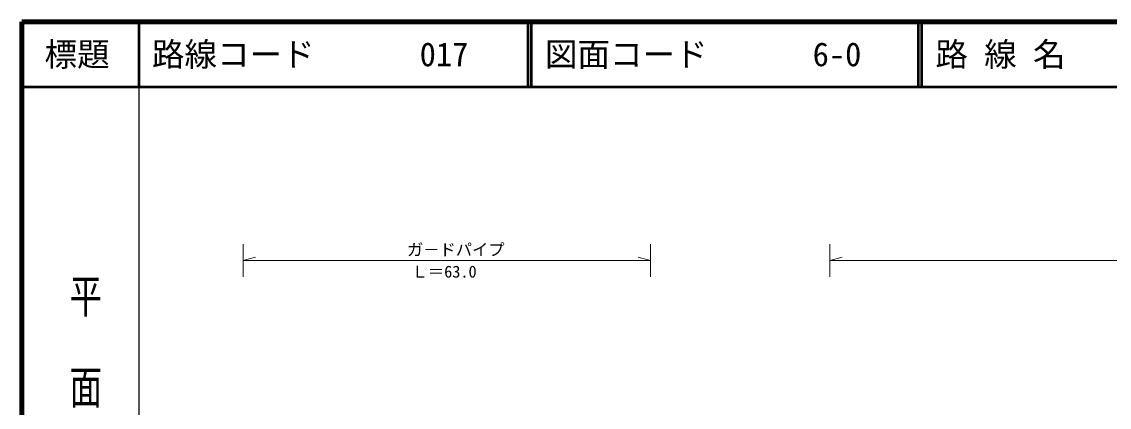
# Model space of a CAD drawing. Units: millimetres, scale not verified. Extents: x 40000 to 680000, y 20000 to 380000.
# Drawn here: x 40000 to 207092, y 320800 to 380000 of the extents above; entities that cross this region are included whole.
import ezdxf
from ezdxf.enums import TextEntityAlignment as Align

# ---------------------------------------------------------------- set-up
doc = ezdxf.new("R2010")
doc.units = ezdxf.units.MM
doc.header["$LTSCALE"] = 1000
for name, color, linetype, lineweight in [('M-BMK-HTXT', 7, 'Continuous', 13), ('M-TTL', 2, 'Continuous', 140), ('M-TTL-BAND', 7, 'Continuous', 25), ('M-TTL-LINE', 7, 'Continuous', 50)]:
    doc.layers.add(name, color=color, linetype=linetype, lineweight=lineweight)
doc.layers.add('M-TTL-TXT', color=7, linetype='Continuous')
doc.styles.add('@ＭＳ ゴシック', font='')
doc.styles.add('ＭＳ ゴシック', font='')
doc.styles.get('@ＭＳ ゴシック').set_extended_font_data('@MS Gothic')
doc.styles.get('ＭＳ ゴシック').set_extended_font_data('MS Gothic')

msp = doc.modelspace()

# ---------------------------------------------------------------- linework, layer by layer
at = {"layer": 'M-BMK-HTXT'}
for p, q in [((74019, 340839), (74019, 345839)), ((136595, 340839), (136595, 345839)), ((164159, 340839), (164159, 345839)), ((74019, 343339), (75919, 343839)), ((74019, 343339), (136595, 343339)), ((136595, 343339), (134695, 343839)), ((164159, 343339), (166059, 343839)), ((164159, 343339), (298112, 343339))]:
    msp.add_line(p, q, dxfattribs=at)
at = {"layer": 'M-TTL'}
for p, q in [((40000, 380000), (40000, 20000)), ((680000, 380000), (40000, 380000))]:
    msp.add_line(p, q, dxfattribs=at)
at = {"layer": 'M-TTL-BAND'}
msp.add_line((58000, 370000), (58000, 20000), dxfattribs=at)
at = {"layer": 'M-TTL-LINE'}
for p, q in [((58000, 380000), (58000, 370000)), ((117750, 380000), (117750, 370000)), ((118250, 380000), (118250, 370000)), ((177750, 380000), (177750, 370000)), ((178250, 380000), (178250, 370000)), ((40000, 370000), (680000, 370000))]:
    msp.add_line(p, q, dxfattribs=at)

# ---------------------------------------------------------------- texts
at = {"layer": 'M-BMK-HTXT', "style": 'ＭＳ ゴシック'}
for s, p in [('ガ－ドパイプ', (106688, 344999)), ('Ｌ＝63.0', (104897, 341627))]:
    msp.add_text(s, height=1833, dxfattribs=at).set_placement(p, align=Align.MIDDLE_CENTER)
at = {"layer": 'M-TTL-BAND', "style": '@ＭＳ ゴシック', "width": 1.4}
msp.add_text('平  面  図', height=3666, rotation=270, dxfattribs=at).set_placement((49777, 306475), align=Align.MIDDLE_RIGHT)
at = {"layer": 'M-TTL-TXT', "style": 'ＭＳ ゴシック'}
msp.add_text('標題', height=3666, dxfattribs=at).set_placement((48500, 375000), align=Align.MIDDLE_CENTER)
for s, p in [('路線コード', (60000, 375000)), ('017', (101142, 375000)), ('図面コード', (120380, 375000)), ('6-0', (161521, 375000)), ('路 線 名', (180380, 375000))]:
    msp.add_text(s, height=3666, dxfattribs=at).set_placement(p, align=Align.MIDDLE_LEFT)

doc.saveas('drawing.dxf')
